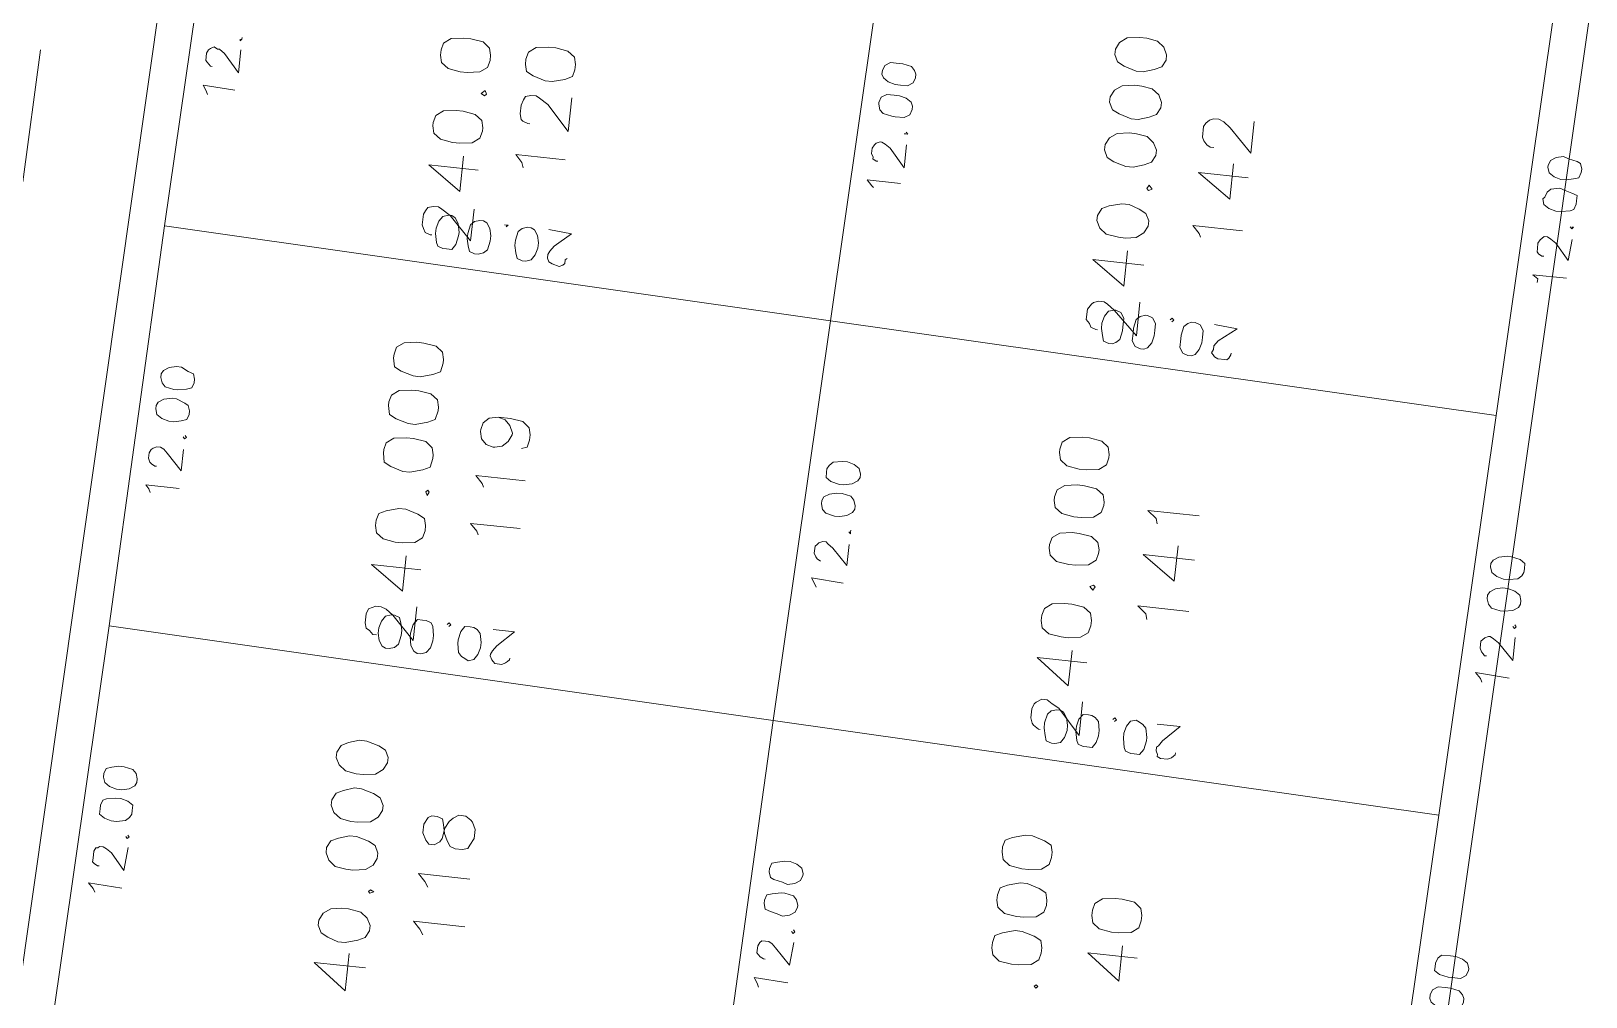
# Model space of a CAD drawing. Header units: metres. Extents: x -977055 to 805873, y -1033982 to 242021.
# Drawn here: x 2463 to 2509.5, y 746.31 to 775.19 of the extents above; entities that cross this region are included whole.
import ezdxf

# ---------------------------------------------------------------- set-up
doc = ezdxf.new("R2010")
doc.units = ezdxf.units.M
for name, color, linetype in [('PDF_acera', 7, 'Continuous'), ('PDF_areas por lote', 7, 'Continuous'), ('PDF_COTAS', 7, 'Continuous'), ('PDF_linea de centro', 7, 'Continuous'), ('PDF_LOTES', 7, 'Continuous'), ('PDF_No. lotes', 7, 'Continuous')]:
    doc.layers.add(name, color=color, linetype=linetype)

# ---------------------------------------------------------------- blocks, each defined once
blk = doc.blocks.new('CALLE')
at = {"layer": 'PDF_acera', "lineweight": 9}
blk.add_lwpolyline([(-139.031424, -91.826784), (-137.676672, -90.556704), (-136.618272, -59.439744), (-137.888352, -58.084992), (-293.684832, -52.750656), (-245.083104, -88.185888)], close=True, dxfattribs=at)
at = {"layer": 'PDF_areas por lote', "lineweight": 9}
for points in [[(-240.89184, -62.65728), (-240.89184, -61.429536), (-241.484544, -62.23392), (-240.595488, -62.23392)], [(-232.975008, -62.064576), (-232.975008, -61.979904), (-232.890336, -61.895232), (-232.848, -61.81056), (-232.720992, -61.768224), (-232.509312, -61.768224), (-232.382304, -61.81056), (-232.339968, -61.895232), (-232.297632, -61.979904), (-232.297632, -62.106912), (-232.339968, -62.23392), (-232.466976, -62.403264), (-233.017344, -62.953632), (-232.21296, -62.953632)], [(-231.323904, -62.953632), (-231.323904, -61.768224), (-231.874272, -62.572608), (-231.027552, -62.572608)], [(-223.364736, -62.360928), (-223.364736, -62.318592), (-223.3224, -62.191584), (-223.237728, -62.149248), (-223.153056, -62.106912), (-222.89904, -62.106912), (-222.814368, -62.149248), (-222.729696, -62.191584), (-222.68736, -62.318592), (-222.68736, -62.4456), (-222.729696, -62.530272), (-222.856704, -62.741952), (-223.407072, -63.29232), (-222.645024, -63.29232)], [(-221.713632, -63.29232), (-221.713632, -62.106912), (-222.264, -62.911296), (-221.41728, -62.911296)], [(-233.525376, -78.025248), (-233.525376, -77.982912), (-233.440704, -77.855904), (-233.398368, -77.813568), (-233.27136, -77.771232), (-233.05968, -77.771232), (-232.932672, -77.813568), (-232.890336, -77.855904), (-232.805664, -77.982912), (-232.805664, -78.10992), (-232.890336, -78.236928), (-232.975008, -78.406272), (-233.567712, -78.95664), (-232.763328, -78.95664)], [(-231.831936, -78.95664), (-231.831936, -77.771232), (-232.42464, -78.575616), (-231.57792, -78.575616)], [(-223.915104, -78.363936), (-223.915104, -78.3216), (-223.872768, -78.194592), (-223.788096, -78.152256), (-223.703424, -78.067584), (-223.449408, -78.067584), (-223.3224, -78.152256), (-223.280064, -78.194592), (-223.237728, -78.3216), (-223.237728, -78.448608), (-223.280064, -78.53328), (-223.407072, -78.702624), (-223.95744, -79.295328), (-223.153056, -79.295328)], [(-222.264, -79.295328), (-222.264, -78.067584), (-222.814368, -78.871968), (-221.967648, -78.871968)]]:
    blk.add_lwpolyline(points, dxfattribs=at)
for points in [[(-240.002784, -61.429536), (-240.172128, -61.514208), (-240.2568, -61.683552), (-240.341472, -61.937568), (-240.341472, -62.106912), (-240.2568, -62.403264), (-240.172128, -62.572608), (-240.002784, -62.65728), (-239.875776, -62.65728), (-239.706432, -62.572608), (-239.579424, -62.403264), (-239.537088, -62.106912), (-239.537088, -61.937568), (-239.579424, -61.683552), (-239.706432, -61.514208), (-239.875776, -61.429536)], [(-238.267008, -61.429536), (-238.436352, -61.514208), (-238.56336, -61.683552), (-238.605696, -61.937568), (-238.605696, -62.106912), (-238.56336, -62.403264), (-238.436352, -62.572608), (-238.267008, -62.65728), (-238.14, -62.65728), (-237.970656, -62.572608), (-237.885984, -62.403264), (-237.801312, -62.106912), (-237.801312, -61.937568), (-237.885984, -61.683552), (-237.970656, -61.514208), (-238.14, -61.429536)], [(-237.123936, -61.429536), (-237.29328, -61.514208), (-237.420288, -61.683552), (-237.462624, -61.937568), (-237.462624, -62.106912), (-237.420288, -62.403264), (-237.29328, -62.572608), (-237.123936, -62.65728), (-236.996928, -62.65728), (-236.827584, -62.572608), (-236.742912, -62.403264), (-236.65824, -62.106912), (-236.65824, -61.937568), (-236.742912, -61.683552), (-236.827584, -61.514208), (-236.996928, -61.429536)], [(-235.980864, -61.429536), (-236.150208, -61.514208), (-236.277216, -61.683552), (-236.319552, -61.937568), (-236.319552, -62.106912), (-236.277216, -62.403264), (-236.150208, -62.572608), (-235.980864, -62.65728), (-235.853856, -62.65728), (-235.684512, -62.572608), (-235.59984, -62.403264), (-235.515168, -62.106912), (-235.515168, -61.937568), (-235.59984, -61.683552), (-235.684512, -61.514208), (-235.853856, -61.429536)], [(-230.392512, -61.768224), (-230.561856, -61.81056), (-230.688864, -61.979904), (-230.7312, -62.276256), (-230.7312, -62.4456), (-230.688864, -62.741952), (-230.561856, -62.911296), (-230.392512, -62.953632), (-230.265504, -62.953632), (-230.09616, -62.911296), (-230.011488, -62.741952), (-229.926816, -62.4456), (-229.926816, -62.276256), (-230.011488, -61.979904), (-230.09616, -61.81056), (-230.265504, -61.768224)], [(-228.656736, -61.768224), (-228.868416, -61.81056), (-228.953088, -61.979904), (-229.03776, -62.276256), (-229.03776, -62.4456), (-228.953088, -62.741952), (-228.868416, -62.911296), (-228.656736, -62.953632), (-228.572064, -62.953632), (-228.40272, -62.911296), (-228.275712, -62.741952), (-228.233376, -62.4456), (-228.233376, -62.276256), (-228.275712, -61.979904), (-228.40272, -61.81056), (-228.572064, -61.768224)], [(-227.513664, -61.768224), (-227.725344, -61.81056), (-227.810016, -61.979904), (-227.894688, -62.276256), (-227.894688, -62.4456), (-227.810016, -62.741952), (-227.725344, -62.911296), (-227.513664, -62.953632), (-227.428992, -62.953632), (-227.259648, -62.911296), (-227.13264, -62.741952), (-227.090304, -62.4456), (-227.090304, -62.276256), (-227.13264, -61.979904), (-227.259648, -61.81056), (-227.428992, -61.768224)], [(-226.370592, -61.768224), (-226.582272, -61.81056), (-226.666944, -61.979904), (-226.751616, -62.276256), (-226.751616, -62.4456), (-226.666944, -62.741952), (-226.582272, -62.911296), (-226.370592, -62.953632), (-226.28592, -62.953632), (-226.116576, -62.911296), (-225.989568, -62.741952), (-225.947232, -62.4456), (-225.947232, -62.276256), (-225.989568, -61.979904), (-226.116576, -61.81056), (-226.28592, -61.768224)], [(-220.78224, -62.106912), (-220.951584, -62.149248), (-221.078592, -62.318592), (-221.120928, -62.614944), (-221.120928, -62.784288), (-221.078592, -63.08064), (-220.951584, -63.249984), (-220.78224, -63.29232), (-220.697568, -63.29232), (-220.528224, -63.249984), (-220.401216, -63.08064), (-220.35888, -62.784288), (-220.35888, -62.614944), (-220.401216, -62.318592), (-220.528224, -62.149248), (-220.697568, -62.106912)], [(-219.0888, -62.106912), (-219.258144, -62.149248), (-219.385152, -62.318592), (-219.427488, -62.614944), (-219.427488, -62.784288), (-219.385152, -63.08064), (-219.258144, -63.249984), (-219.0888, -63.29232), (-218.961792, -63.29232), (-218.792448, -63.249984), (-218.66544, -63.08064), (-218.623104, -62.784288), (-218.623104, -62.614944), (-218.66544, -62.318592), (-218.792448, -62.149248), (-218.961792, -62.106912)], [(-239.071392, -62.530272), (-239.113728, -62.572608), (-239.071392, -62.65728), (-239.029056, -62.572608)], [(-229.46112, -62.86896), (-229.545792, -62.911296), (-229.46112, -62.953632), (-229.418784, -62.911296)], [(-219.893184, -63.165312), (-219.93552, -63.249984), (-219.893184, -63.29232), (-219.808512, -63.249984)], [(-238.817376, -77.432544), (-238.98672, -77.47488), (-239.113728, -77.644224), (-239.156064, -77.940576), (-239.156064, -78.10992), (-239.113728, -78.406272), (-238.98672, -78.575616), (-238.817376, -78.617952), (-238.690368, -78.617952), (-238.521024, -78.575616), (-238.436352, -78.406272), (-238.35168, -78.10992), (-238.35168, -77.940576), (-238.436352, -77.644224), (-238.521024, -77.47488), (-238.690368, -77.432544)], [(-237.674304, -77.432544), (-237.843648, -77.47488), (-237.970656, -77.644224), (-238.012992, -77.940576), (-238.012992, -78.10992), (-237.970656, -78.406272), (-237.843648, -78.575616), (-237.674304, -78.617952), (-237.547296, -78.617952), (-237.377952, -78.575616), (-237.29328, -78.406272), (-237.208608, -78.10992), (-237.208608, -77.940576), (-237.29328, -77.644224), (-237.377952, -77.47488), (-237.547296, -77.432544)], [(-236.531232, -77.432544), (-236.700576, -77.47488), (-236.827584, -77.644224), (-236.86992, -77.940576), (-236.86992, -78.10992), (-236.827584, -78.406272), (-236.700576, -78.575616), (-236.531232, -78.617952), (-236.404224, -78.617952), (-236.23488, -78.575616), (-236.150208, -78.406272), (-236.065536, -78.10992), (-236.065536, -77.940576), (-236.150208, -77.644224), (-236.23488, -77.47488), (-236.404224, -77.432544)], [(-230.94288, -77.771232), (-231.112224, -77.813568), (-231.239232, -77.982912), (-231.281568, -78.279264), (-231.281568, -78.448608), (-231.239232, -78.74496), (-231.112224, -78.914304), (-230.94288, -78.95664), (-230.815872, -78.95664), (-230.646528, -78.914304), (-230.51952, -78.74496), (-230.477184, -78.448608), (-230.477184, -78.279264), (-230.51952, -77.982912), (-230.646528, -77.813568), (-230.815872, -77.771232)], [(-229.207104, -77.771232), (-229.376448, -77.813568), (-229.503456, -77.982912), (-229.545792, -78.279264), (-229.545792, -78.448608), (-229.503456, -78.74496), (-229.376448, -78.914304), (-229.207104, -78.95664), (-229.122432, -78.95664), (-228.953088, -78.914304), (-228.82608, -78.74496), (-228.783744, -78.448608), (-228.783744, -78.279264), (-228.82608, -77.982912), (-228.953088, -77.813568), (-229.122432, -77.771232)], [(-228.064032, -77.771232), (-228.233376, -77.813568), (-228.360384, -77.982912), (-228.40272, -78.279264), (-228.40272, -78.448608), (-228.360384, -78.74496), (-228.233376, -78.914304), (-228.064032, -78.95664), (-227.97936, -78.95664), (-227.810016, -78.914304), (-227.683008, -78.74496), (-227.640672, -78.448608), (-227.640672, -78.279264), (-227.683008, -77.982912), (-227.810016, -77.813568), (-227.97936, -77.771232)], [(-226.92096, -77.771232), (-227.090304, -77.813568), (-227.217312, -77.982912), (-227.259648, -78.279264), (-227.259648, -78.448608), (-227.217312, -78.74496), (-227.090304, -78.914304), (-226.92096, -78.95664), (-226.836288, -78.95664), (-226.666944, -78.914304), (-226.539936, -78.74496), (-226.4976, -78.448608), (-226.4976, -78.279264), (-226.539936, -77.982912), (-226.666944, -77.813568), (-226.836288, -77.771232)], [(-221.332608, -78.067584), (-221.501952, -78.152256), (-221.62896, -78.3216), (-221.671296, -78.617952), (-221.671296, -78.787296), (-221.62896, -79.041312), (-221.501952, -79.210656), (-221.332608, -79.295328), (-221.2056, -79.295328), (-221.036256, -79.210656), (-220.951584, -79.041312), (-220.866912, -78.787296), (-220.866912, -78.617952), (-220.951584, -78.3216), (-221.036256, -78.152256), (-221.2056, -78.067584)], [(-219.639168, -78.067584), (-219.808512, -78.152256), (-219.893184, -78.3216), (-219.977856, -78.617952), (-219.977856, -78.787296), (-219.893184, -79.041312), (-219.808512, -79.210656), (-219.639168, -79.295328), (-219.51216, -79.295328), (-219.342816, -79.210656), (-219.215808, -79.041312), (-219.173472, -78.787296), (-219.173472, -78.617952), (-219.215808, -78.3216), (-219.342816, -78.152256), (-219.51216, -78.067584)], [(-218.496096, -78.067584), (-218.66544, -78.152256), (-218.750112, -78.3216), (-218.834784, -78.617952), (-218.834784, -78.787296), (-218.750112, -79.041312), (-218.66544, -79.210656), (-218.496096, -79.295328), (-218.369088, -79.295328), (-218.199744, -79.210656), (-218.072736, -79.041312), (-218.0304, -78.787296), (-218.0304, -78.617952), (-218.072736, -78.3216), (-218.199744, -78.152256), (-218.369088, -78.067584)], [(-217.353024, -78.067584), (-217.522368, -78.152256), (-217.60704, -78.3216), (-217.691712, -78.617952), (-217.691712, -78.787296), (-217.60704, -79.041312), (-217.522368, -79.210656), (-217.353024, -79.295328), (-217.226016, -79.295328), (-217.056672, -79.210656), (-216.929664, -79.041312), (-216.887328, -78.787296), (-216.887328, -78.617952), (-216.929664, -78.3216), (-217.056672, -78.152256), (-217.226016, -78.067584)], [(-239.62176, -78.53328), (-239.664096, -78.575616), (-239.62176, -78.617952), (-239.579424, -78.575616)], [(-230.011488, -78.829632), (-230.09616, -78.914304), (-230.011488, -78.95664), (-229.969152, -78.914304)], [(-220.443552, -79.16832), (-220.485888, -79.210656), (-220.443552, -79.295328), (-220.35888, -79.210656)]]:
    blk.add_lwpolyline(points, close=True, dxfattribs=at)
at = {"layer": 'PDF_COTAS', "lineweight": 9}
for points in [[(-239.791104, -56.052864), (-239.706432, -56.010528), (-239.579424, -55.88352), (-239.62176, -56.687904)], [(-239.156064, -56.0952), (-239.156064, -56.052864), (-239.113728, -55.968192), (-239.071392, -55.925856), (-238.98672, -55.925856), (-238.817376, -55.925856), (-238.732704, -55.968192), (-238.732704, -56.010528), (-238.690368, -56.052864), (-238.690368, -56.137536), (-238.732704, -56.222208), (-238.817376, -56.349216), (-239.1984, -56.687904), (-238.648032, -56.73024)], [(-230.180832, -56.349216), (-230.09616, -56.30688), (-230.011488, -56.222208), (-230.011488, -57.026592)], [(-229.545792, -56.433888), (-229.545792, -56.391552), (-229.503456, -56.30688), (-229.46112, -56.264544), (-229.376448, -56.222208), (-229.24944, -56.222208), (-229.164768, -56.264544), (-229.122432, -56.30688), (-229.080096, -56.391552), (-229.080096, -56.476224), (-229.122432, -56.560896), (-229.207104, -56.645568), (-229.588128, -57.026592), (-229.080096, -57.026592)], [(-220.612896, -56.687904), (-220.528224, -56.645568), (-220.401216, -56.560896), (-220.443552, -57.322944)], [(-219.93552, -56.73024), (-219.93552, -56.687904), (-219.893184, -56.645568), (-219.850848, -56.603232), (-219.808512, -56.560896), (-219.639168, -56.560896), (-219.554496, -56.603232), (-219.51216, -56.645568), (-219.469824, -56.73024), (-219.51216, -56.814912), (-219.51216, -56.857248), (-219.596832, -56.984256), (-220.020192, -57.36528), (-219.469824, -57.36528)], [(-238.394016, -56.645568), (-238.436352, -56.687904), (-238.394016, -56.73024), (-238.35168, -56.687904)], [(-228.783744, -56.984256), (-228.82608, -57.026592), (-228.783744, -57.068928), (-228.741408, -57.026592)], [(-219.215808, -57.322944), (-219.258144, -57.322944), (-219.215808, -57.36528), (-219.173472, -57.36528)], [(-231.281568, -88.355232), (-231.196896, -88.312896), (-231.069888, -88.185888), (-231.112224, -88.990272)], [(-230.646528, -88.397568), (-230.646528, -88.355232), (-230.604192, -88.312896), (-230.561856, -88.27056), (-230.477184, -88.228224), (-230.30784, -88.228224), (-230.265504, -88.27056), (-230.223168, -88.312896), (-230.180832, -88.397568), (-230.180832, -88.439904), (-230.223168, -88.524576), (-230.30784, -88.651584), (-230.688864, -89.032608), (-230.138496, -89.032608)], [(-221.671296, -88.651584), (-221.586624, -88.651584), (-221.501952, -88.524576), (-221.501952, -89.32896)], [(-221.036256, -88.736256), (-221.036256, -88.69392), (-220.99392, -88.609248), (-220.951584, -88.566912), (-220.866912, -88.566912), (-220.739904, -88.566912), (-220.655232, -88.609248), (-220.612896, -88.651584), (-220.57056, -88.69392), (-220.57056, -88.778592), (-220.612896, -88.863264), (-220.697568, -88.990272), (-221.078592, -89.32896), (-220.57056, -89.371296)], [(-229.88448, -88.947936), (-229.926816, -88.990272), (-229.88448, -89.032608), (-229.842144, -88.990272)], [(-220.274208, -89.286624), (-220.316544, -89.32896), (-220.274208, -89.371296), (-220.274208, -89.32896)]]:
    blk.add_lwpolyline(points, dxfattribs=at)
for points in [[(-237.801312, -55.968192), (-237.92832, -55.968192), (-238.012992, -56.0952), (-238.055328, -56.264544), (-238.055328, -56.391552), (-238.012992, -56.603232), (-237.92832, -56.687904), (-237.843648, -56.73024), (-237.758976, -56.73024), (-237.631968, -56.73024), (-237.547296, -56.603232), (-237.50496, -56.433888), (-237.50496, -56.30688), (-237.547296, -56.0952), (-237.589632, -56.010528), (-237.71664, -55.968192)], [(-237.039264, -55.968192), (-237.166272, -56.010528), (-237.250944, -56.137536), (-237.29328, -56.30688), (-237.29328, -56.433888), (-237.250944, -56.603232), (-237.166272, -56.73024), (-237.0816, -56.772576), (-236.996928, -56.772576), (-236.86992, -56.73024), (-236.785248, -56.645568), (-236.742912, -56.433888), (-236.742912, -56.30688), (-236.785248, -56.137536), (-236.827584, -56.010528), (-236.954592, -55.968192)], [(-228.19104, -56.264544), (-228.318048, -56.30688), (-228.40272, -56.433888), (-228.445056, -56.603232), (-228.445056, -56.73024), (-228.40272, -56.899584), (-228.360384, -57.026592), (-228.233376, -57.068928), (-228.148704, -57.068928), (-228.021696, -57.026592), (-227.97936, -56.94192), (-227.894688, -56.73024), (-227.894688, -56.645568), (-227.937024, -56.433888), (-228.021696, -56.30688), (-228.106368, -56.264544)], [(-227.428992, -56.30688), (-227.556, -56.349216), (-227.640672, -56.433888), (-227.683008, -56.645568), (-227.683008, -56.73024), (-227.640672, -56.94192), (-227.598336, -57.068928), (-227.471328, -57.111264), (-227.386656, -57.111264), (-227.259648, -57.068928), (-227.217312, -56.94192), (-227.13264, -56.772576), (-227.13264, -56.645568), (-227.174976, -56.476224), (-227.259648, -56.349216), (-227.34432, -56.30688)], [(-233.27136, -62.403264), (-233.229024, -62.530272), (-233.144352, -62.614944), (-232.932672, -62.65728), (-232.805664, -62.65728), (-232.63632, -62.614944), (-232.509312, -62.572608), (-232.466976, -62.4456), (-232.466976, -62.360928), (-232.509312, -62.23392), (-232.63632, -62.149248), (-232.805664, -62.106912), (-232.932672, -62.106912), (-233.102016, -62.149248), (-233.229024, -62.23392), (-233.27136, -62.318592)], [(-233.27136, -62.403264), (-233.229024, -62.530272), (-233.144352, -62.614944), (-232.932672, -62.65728), (-232.805664, -62.65728), (-232.63632, -62.614944), (-232.509312, -62.572608), (-232.466976, -62.4456), (-232.466976, -62.360928), (-232.509312, -62.23392), (-232.63632, -62.149248), (-232.805664, -62.106912), (-232.932672, -62.106912), (-233.102016, -62.149248), (-233.229024, -62.23392), (-233.27136, -62.318592)], [(-223.661088, -62.741952), (-223.661088, -62.86896), (-223.53408, -62.953632), (-223.3224, -62.995968), (-223.237728, -62.995968), (-223.026048, -62.953632), (-222.89904, -62.86896), (-222.856704, -62.784288), (-222.856704, -62.699616), (-222.89904, -62.572608), (-223.026048, -62.487936), (-223.195392, -62.4456), (-223.3224, -62.4456), (-223.53408, -62.487936), (-223.618752, -62.530272), (-223.661088, -62.65728)], [(-223.661088, -62.741952), (-223.661088, -62.86896), (-223.53408, -62.953632), (-223.3224, -62.995968), (-223.237728, -62.995968), (-223.026048, -62.953632), (-222.89904, -62.86896), (-222.856704, -62.784288), (-222.856704, -62.699616), (-222.89904, -62.572608), (-223.026048, -62.487936), (-223.195392, -62.4456), (-223.3224, -62.4456), (-223.53408, -62.487936), (-223.618752, -62.530272), (-223.661088, -62.65728)], [(-233.313696, -63.165312), (-233.27136, -63.29232), (-233.144352, -63.376992), (-232.975008, -63.419328), (-232.848, -63.419328), (-232.63632, -63.376992), (-232.551648, -63.334656), (-232.509312, -63.207648), (-232.509312, -63.122976), (-232.509312, -62.995968), (-232.63632, -62.911296), (-232.848, -62.86896), (-232.932672, -62.86896), (-233.144352, -62.911296), (-233.27136, -62.995968), (-233.313696, -63.08064)], [(-233.313696, -63.165312), (-233.27136, -63.29232), (-233.144352, -63.376992), (-232.975008, -63.419328), (-232.848, -63.419328), (-232.63632, -63.376992), (-232.551648, -63.334656), (-232.509312, -63.207648), (-232.509312, -63.122976), (-232.509312, -62.995968), (-232.63632, -62.911296), (-232.848, -62.86896), (-232.932672, -62.86896), (-233.144352, -62.911296), (-233.27136, -62.995968), (-233.313696, -63.08064)], [(-223.703424, -63.504), (-223.661088, -63.631008), (-223.576416, -63.71568), (-223.364736, -63.758016), (-223.237728, -63.758016), (-223.068384, -63.71568), (-222.941376, -63.631008), (-222.89904, -63.546336), (-222.89904, -63.461664), (-222.941376, -63.334656), (-223.026048, -63.249984), (-223.237728, -63.207648), (-223.364736, -63.207648), (-223.53408, -63.249984), (-223.661088, -63.29232), (-223.703424, -63.419328)], [(-223.703424, -63.504), (-223.661088, -63.631008), (-223.576416, -63.71568), (-223.364736, -63.758016), (-223.237728, -63.758016), (-223.068384, -63.71568), (-222.941376, -63.631008), (-222.89904, -63.546336), (-222.89904, -63.461664), (-222.941376, -63.334656), (-223.026048, -63.249984), (-223.237728, -63.207648), (-223.364736, -63.207648), (-223.53408, -63.249984), (-223.661088, -63.29232), (-223.703424, -63.419328)], [(-233.356032, -64.308384), (-233.313696, -64.435392), (-233.186688, -64.520064), (-233.017344, -64.5624), (-232.890336, -64.5624), (-232.678656, -64.520064), (-232.593984, -64.435392), (-232.551648, -64.35072), (-232.551648, -64.266048), (-232.551648, -64.13904), (-232.678656, -64.054368), (-232.890336, -64.012032), (-232.975008, -64.012032), (-233.186688, -64.054368), (-233.27136, -64.13904), (-233.313696, -64.223712)], [(-233.356032, -64.308384), (-233.313696, -64.435392), (-233.186688, -64.520064), (-233.017344, -64.5624), (-232.890336, -64.5624), (-232.678656, -64.520064), (-232.593984, -64.435392), (-232.551648, -64.35072), (-232.551648, -64.266048), (-232.551648, -64.13904), (-232.678656, -64.054368), (-232.890336, -64.012032), (-232.975008, -64.012032), (-233.186688, -64.054368), (-233.27136, -64.13904), (-233.313696, -64.223712)], [(-232.551648, -63.71568), (-232.509312, -63.758016), (-232.551648, -63.800352), (-232.593984, -63.758016), (-232.551648, -63.800352), (-232.509312, -63.758016)], [(-223.74576, -64.647072), (-223.703424, -64.77408), (-223.576416, -64.858752), (-223.407072, -64.901088), (-223.280064, -64.901088), (-223.11072, -64.858752), (-222.983712, -64.77408), (-222.941376, -64.689408), (-222.941376, -64.604736), (-222.983712, -64.477728), (-223.068384, -64.393056), (-223.280064, -64.35072), (-223.407072, -64.35072), (-223.576416, -64.393056), (-223.703424, -64.435392), (-223.74576, -64.5624)], [(-223.74576, -64.647072), (-223.703424, -64.77408), (-223.576416, -64.858752), (-223.407072, -64.901088), (-223.280064, -64.901088), (-223.11072, -64.858752), (-222.983712, -64.77408), (-222.941376, -64.689408), (-222.941376, -64.604736), (-222.983712, -64.477728), (-223.068384, -64.393056), (-223.280064, -64.35072), (-223.407072, -64.35072), (-223.576416, -64.393056), (-223.703424, -64.435392), (-223.74576, -64.5624)], [(-222.941376, -64.054368), (-222.941376, -64.096704), (-222.941376, -64.13904), (-222.983712, -64.096704), (-222.941376, -64.13904), (-222.941376, -64.096704)], [(-232.551648, -64.816416), (-232.551648, -65.324448), (-232.932672, -64.943424), (-233.05968, -64.858752), (-233.144352, -64.816416), (-233.186688, -64.816416), (-233.27136, -64.858752), (-233.313696, -64.901088), (-233.356032, -64.943424), (-233.356032, -65.112768), (-233.313696, -65.19744), (-233.27136, -65.239776), (-233.229024, -65.282112), (-233.186688, -65.282112), (-233.229024, -65.282112), (-233.27136, -65.239776), (-233.313696, -65.19744), (-233.356032, -65.112768), (-233.356032, -64.943424), (-233.313696, -64.901088), (-233.27136, -64.858752), (-233.186688, -64.816416), (-233.144352, -64.816416), (-233.05968, -64.858752), (-232.932672, -64.943424), (-232.551648, -65.324448)], [(-222.941376, -65.112768), (-222.983712, -65.663136), (-223.3224, -65.282112), (-223.449408, -65.19744), (-223.53408, -65.155104), (-223.618752, -65.155104), (-223.703424, -65.19744), (-223.74576, -65.282112), (-223.788096, -65.451456), (-223.74576, -65.536128), (-223.703424, -65.578464), (-223.618752, -65.578464), (-223.576416, -65.6208), (-223.618752, -65.578464), (-223.703424, -65.578464), (-223.74576, -65.536128), (-223.788096, -65.451456), (-223.74576, -65.282112), (-223.703424, -65.19744), (-223.618752, -65.155104), (-223.53408, -65.155104), (-223.449408, -65.19744), (-223.3224, -65.282112), (-222.983712, -65.663136)], [(-240.172128, -72.690912), (-240.129792, -71.886528), (-240.2568, -71.9712), (-240.341472, -72.013536), (-240.2568, -71.9712), (-240.129792, -71.886528)], [(-239.1984, -72.733248), (-239.748768, -72.690912), (-239.367744, -72.309888), (-239.283072, -72.225216), (-239.240736, -72.140544), (-239.240736, -72.055872), (-239.240736, -71.9712), (-239.283072, -71.928864), (-239.367744, -71.886528), (-239.537088, -71.886528), (-239.579424, -71.928864), (-239.62176, -71.9712), (-239.664096, -72.055872), (-239.664096, -72.098208), (-239.664096, -72.055872), (-239.62176, -71.9712), (-239.579424, -71.928864), (-239.537088, -71.886528), (-239.367744, -71.886528), (-239.283072, -71.928864), (-239.240736, -71.9712), (-239.240736, -72.055872), (-239.240736, -72.140544), (-239.283072, -72.225216), (-239.367744, -72.309888), (-239.748768, -72.690912)], [(-238.35168, -71.928864), (-238.478688, -71.9712), (-238.521024, -72.098208), (-238.56336, -72.267552), (-238.605696, -72.39456), (-238.56336, -72.563904), (-238.478688, -72.690912), (-238.35168, -72.733248), (-238.309344, -72.733248), (-238.182336, -72.690912), (-238.097664, -72.60624), (-238.055328, -72.39456), (-238.055328, -72.309888), (-238.097664, -72.098208), (-238.14, -71.9712), (-238.267008, -71.928864)], [(-238.35168, -71.928864), (-238.478688, -71.9712), (-238.521024, -72.098208), (-238.56336, -72.267552), (-238.605696, -72.39456), (-238.56336, -72.563904), (-238.478688, -72.690912), (-238.35168, -72.733248), (-238.309344, -72.733248), (-238.182336, -72.690912), (-238.097664, -72.60624), (-238.055328, -72.39456), (-238.055328, -72.309888), (-238.097664, -72.098208), (-238.14, -71.9712), (-238.267008, -71.928864)], [(-237.589632, -71.9712), (-237.71664, -72.013536), (-237.758976, -72.098208), (-237.801312, -72.309888), (-237.843648, -72.436896), (-237.801312, -72.60624), (-237.71664, -72.733248), (-237.589632, -72.775584), (-237.547296, -72.775584), (-237.420288, -72.733248), (-237.335616, -72.60624), (-237.29328, -72.436896), (-237.29328, -72.309888), (-237.335616, -72.140544), (-237.377952, -72.013536), (-237.50496, -71.9712)], [(-237.589632, -71.9712), (-237.71664, -72.013536), (-237.758976, -72.098208), (-237.801312, -72.309888), (-237.843648, -72.436896), (-237.801312, -72.60624), (-237.71664, -72.733248), (-237.589632, -72.775584), (-237.547296, -72.775584), (-237.420288, -72.733248), (-237.335616, -72.60624), (-237.29328, -72.436896), (-237.29328, -72.309888), (-237.335616, -72.140544), (-237.377952, -72.013536), (-237.50496, -71.9712)], [(-230.561856, -72.987264), (-230.51952, -72.225216), (-230.646528, -72.309888), (-230.7312, -72.352224), (-230.646528, -72.309888), (-230.51952, -72.225216)], [(-229.630464, -73.0296), (-230.138496, -73.0296), (-229.757472, -72.648576), (-229.6728, -72.521568), (-229.630464, -72.479232), (-229.630464, -72.39456), (-229.6728, -72.309888), (-229.715136, -72.267552), (-229.757472, -72.225216), (-229.926816, -72.225216), (-230.011488, -72.267552), (-230.053824, -72.309888), (-230.09616, -72.39456), (-230.053824, -72.309888), (-230.011488, -72.267552), (-229.926816, -72.225216), (-229.757472, -72.225216), (-229.715136, -72.267552), (-229.6728, -72.309888), (-229.630464, -72.39456), (-229.630464, -72.479232), (-229.6728, -72.521568), (-229.757472, -72.648576), (-230.138496, -73.0296)], [(-228.741408, -72.267552), (-228.868416, -72.309888), (-228.953088, -72.39456), (-228.995424, -72.60624), (-228.995424, -72.733248), (-228.953088, -72.902592), (-228.868416, -73.0296), (-228.783744, -73.071936), (-228.699072, -73.071936), (-228.572064, -73.0296), (-228.487392, -72.944928), (-228.445056, -72.733248), (-228.445056, -72.60624), (-228.487392, -72.436896), (-228.572064, -72.309888), (-228.656736, -72.267552)], [(-228.741408, -72.267552), (-228.868416, -72.309888), (-228.953088, -72.39456), (-228.995424, -72.60624), (-228.995424, -72.733248), (-228.953088, -72.902592), (-228.868416, -73.0296), (-228.783744, -73.071936), (-228.699072, -73.071936), (-228.572064, -73.0296), (-228.487392, -72.944928), (-228.445056, -72.733248), (-228.445056, -72.60624), (-228.487392, -72.436896), (-228.572064, -72.309888), (-228.656736, -72.267552)], [(-227.97936, -72.309888), (-228.106368, -72.309888), (-228.19104, -72.436896), (-228.233376, -72.648576), (-228.233376, -72.733248), (-228.19104, -72.944928), (-228.106368, -73.071936), (-228.021696, -73.114272), (-227.937024, -73.114272), (-227.810016, -73.071936), (-227.725344, -72.944928), (-227.683008, -72.775584), (-227.683008, -72.648576), (-227.725344, -72.436896), (-227.810016, -72.352224), (-227.894688, -72.309888)], [(-227.97936, -72.309888), (-228.106368, -72.309888), (-228.19104, -72.436896), (-228.233376, -72.648576), (-228.233376, -72.733248), (-228.19104, -72.944928), (-228.106368, -73.071936), (-228.021696, -73.114272), (-227.937024, -73.114272), (-227.810016, -73.071936), (-227.725344, -72.944928), (-227.683008, -72.775584), (-227.683008, -72.648576), (-227.725344, -72.436896), (-227.810016, -72.352224), (-227.894688, -72.309888)], [(-220.951584, -73.325952), (-220.951584, -72.521568), (-221.078592, -72.648576), (-221.120928, -72.690912), (-221.078592, -72.648576), (-220.951584, -72.521568)], [(-238.902048, -72.690912), (-238.944384, -72.733248), (-238.98672, -72.690912), (-238.944384, -72.648576), (-238.98672, -72.690912), (-238.944384, -72.733248)], [(-220.020192, -73.368288), (-220.57056, -73.368288), (-220.1472, -72.987264), (-220.062528, -72.860256), (-220.020192, -72.775584), (-220.020192, -72.733248), (-220.062528, -72.648576), (-220.104864, -72.60624), (-220.189536, -72.563904), (-220.316544, -72.563904), (-220.401216, -72.60624), (-220.443552, -72.60624), (-220.485888, -72.690912), (-220.485888, -72.733248), (-220.485888, -72.690912), (-220.443552, -72.60624), (-220.401216, -72.60624), (-220.316544, -72.563904), (-220.189536, -72.563904), (-220.104864, -72.60624), (-220.062528, -72.648576), (-220.020192, -72.733248), (-220.020192, -72.775584), (-220.062528, -72.860256), (-220.1472, -72.987264), (-220.57056, -73.368288)], [(-219.131136, -72.60624), (-219.258144, -72.648576), (-219.342816, -72.733248), (-219.385152, -72.944928), (-219.385152, -73.0296), (-219.385152, -73.24128), (-219.30048, -73.368288), (-219.173472, -73.410624), (-219.0888, -73.410624), (-219.004128, -73.368288), (-218.919456, -73.24128), (-218.87712, -73.071936), (-218.87712, -72.944928), (-218.87712, -72.775584), (-218.961792, -72.648576), (-219.0888, -72.60624)], [(-219.131136, -72.60624), (-219.258144, -72.648576), (-219.342816, -72.733248), (-219.385152, -72.944928), (-219.385152, -73.0296), (-219.385152, -73.24128), (-219.30048, -73.368288), (-219.173472, -73.410624), (-219.0888, -73.410624), (-219.004128, -73.368288), (-218.919456, -73.24128), (-218.87712, -73.071936), (-218.87712, -72.944928), (-218.87712, -72.775584), (-218.961792, -72.648576), (-219.0888, -72.60624)], [(-218.411424, -72.60624), (-218.496096, -72.648576), (-218.580768, -72.775584), (-218.623104, -72.944928), (-218.623104, -73.071936), (-218.623104, -73.24128), (-218.538432, -73.368288), (-218.411424, -73.410624), (-218.326752, -73.410624), (-218.24208, -73.368288), (-218.157408, -73.283616), (-218.115072, -73.071936), (-218.115072, -72.987264), (-218.115072, -72.775584), (-218.199744, -72.648576), (-218.326752, -72.60624)], [(-218.411424, -72.60624), (-218.496096, -72.648576), (-218.580768, -72.775584), (-218.623104, -72.944928), (-218.623104, -73.071936), (-218.623104, -73.24128), (-218.538432, -73.368288), (-218.411424, -73.410624), (-218.326752, -73.410624), (-218.24208, -73.368288), (-218.157408, -73.283616), (-218.115072, -73.071936), (-218.115072, -72.987264), (-218.115072, -72.775584), (-218.199744, -72.648576), (-218.326752, -72.60624)], [(-229.291776, -73.0296), (-229.334112, -73.0296), (-229.376448, -73.0296), (-229.334112, -72.987264), (-229.376448, -73.0296), (-229.334112, -73.0296)], [(-219.72384, -73.325952), (-219.766176, -73.368288), (-219.766176, -73.325952), (-219.766176, -73.283616), (-219.766176, -73.325952), (-219.766176, -73.368288)], [(-233.821728, -78.406272), (-233.779392, -78.53328), (-233.652384, -78.617952), (-233.48304, -78.660288), (-233.356032, -78.660288), (-233.186688, -78.617952), (-233.05968, -78.53328), (-233.017344, -78.448608), (-233.017344, -78.363936), (-233.05968, -78.236928), (-233.144352, -78.152256), (-233.356032, -78.10992), (-233.48304, -78.10992), (-233.652384, -78.152256), (-233.779392, -78.194592), (-233.821728, -78.3216)], [(-233.821728, -78.406272), (-233.779392, -78.53328), (-233.652384, -78.617952), (-233.48304, -78.660288), (-233.356032, -78.660288), (-233.186688, -78.617952), (-233.05968, -78.53328), (-233.017344, -78.448608), (-233.017344, -78.363936), (-233.05968, -78.236928), (-233.144352, -78.152256), (-233.356032, -78.10992), (-233.48304, -78.10992), (-233.652384, -78.152256), (-233.779392, -78.194592), (-233.821728, -78.3216)], [(-224.211456, -78.74496), (-224.16912, -78.829632), (-224.084448, -78.914304), (-223.872768, -78.95664), (-223.788096, -78.95664), (-223.576416, -78.95664), (-223.449408, -78.871968), (-223.407072, -78.74496), (-223.407072, -78.702624), (-223.449408, -78.575616), (-223.576416, -78.490944), (-223.74576, -78.448608), (-223.872768, -78.448608), (-224.042112, -78.490944), (-224.16912, -78.53328), (-224.211456, -78.660288)], [(-224.211456, -78.74496), (-224.16912, -78.829632), (-224.084448, -78.914304), (-223.872768, -78.95664), (-223.788096, -78.95664), (-223.576416, -78.95664), (-223.449408, -78.871968), (-223.407072, -78.74496), (-223.407072, -78.702624), (-223.449408, -78.575616), (-223.576416, -78.490944), (-223.74576, -78.448608), (-223.872768, -78.448608), (-224.042112, -78.490944), (-224.16912, -78.53328), (-224.211456, -78.660288)], [(-233.821728, -79.16832), (-233.821728, -79.295328), (-233.69472, -79.38), (-233.525376, -79.422336), (-233.398368, -79.422336), (-233.186688, -79.38), (-233.102016, -79.295328), (-233.05968, -79.210656), (-233.05968, -79.125984), (-233.05968, -78.998976), (-233.186688, -78.914304), (-233.356032, -78.871968), (-233.48304, -78.871968), (-233.69472, -78.914304), (-233.779392, -78.95664), (-233.821728, -79.083648)], [(-233.821728, -79.16832), (-233.821728, -79.295328), (-233.69472, -79.38), (-233.525376, -79.422336), (-233.398368, -79.422336), (-233.186688, -79.38), (-233.102016, -79.295328), (-233.05968, -79.210656), (-233.05968, -79.125984), (-233.05968, -78.998976), (-233.186688, -78.914304), (-233.356032, -78.871968), (-233.48304, -78.871968), (-233.69472, -78.914304), (-233.779392, -78.95664), (-233.821728, -79.083648)], [(-224.253792, -79.507008), (-224.211456, -79.59168), (-224.084448, -79.676352), (-223.915104, -79.718688), (-223.788096, -79.718688), (-223.618752, -79.718688), (-223.491744, -79.634016), (-223.449408, -79.507008), (-223.449408, -79.464672), (-223.491744, -79.337664), (-223.576416, -79.252992), (-223.788096, -79.210656), (-223.915104, -79.210656), (-224.084448, -79.210656), (-224.211456, -79.295328), (-224.253792, -79.422336)], [(-224.253792, -79.507008), (-224.211456, -79.59168), (-224.084448, -79.676352), (-223.915104, -79.718688), (-223.788096, -79.718688), (-223.618752, -79.718688), (-223.491744, -79.634016), (-223.449408, -79.507008), (-223.449408, -79.464672), (-223.491744, -79.337664), (-223.576416, -79.252992), (-223.788096, -79.210656), (-223.915104, -79.210656), (-224.084448, -79.210656), (-224.211456, -79.295328), (-224.253792, -79.422336)], [(-233.102016, -79.718688), (-233.05968, -79.761024), (-233.102016, -79.80336), (-233.144352, -79.761024), (-233.102016, -79.80336), (-233.05968, -79.761024)], [(-233.864064, -80.311392), (-233.864064, -80.4384), (-233.737056, -80.523072), (-233.525376, -80.565408), (-233.440704, -80.565408), (-233.229024, -80.523072), (-233.144352, -80.4384), (-233.102016, -80.353728), (-233.05968, -80.269056), (-233.102016, -80.142048), (-233.229024, -80.057376), (-233.398368, -80.01504), (-233.525376, -80.01504), (-233.737056, -80.057376), (-233.821728, -80.099712), (-233.864064, -80.22672)], [(-233.864064, -80.311392), (-233.864064, -80.4384), (-233.737056, -80.523072), (-233.525376, -80.565408), (-233.440704, -80.565408), (-233.229024, -80.523072), (-233.144352, -80.4384), (-233.102016, -80.353728), (-233.05968, -80.269056), (-233.102016, -80.142048), (-233.229024, -80.057376), (-233.398368, -80.01504), (-233.525376, -80.01504), (-233.737056, -80.057376), (-233.821728, -80.099712), (-233.864064, -80.22672)], [(-223.491744, -80.057376), (-223.449408, -80.099712), (-223.491744, -80.142048), (-223.53408, -80.099712), (-223.491744, -80.142048), (-223.449408, -80.099712)], [(-224.296128, -80.65008), (-224.253792, -80.734752), (-224.126784, -80.819424), (-223.95744, -80.86176), (-223.830432, -80.86176), (-223.661088, -80.86176), (-223.53408, -80.777088), (-223.491744, -80.65008), (-223.491744, -80.565408), (-223.53408, -80.480736), (-223.618752, -80.396064), (-223.830432, -80.353728), (-223.915104, -80.353728), (-224.126784, -80.353728), (-224.253792, -80.4384), (-224.296128, -80.565408)], [(-224.296128, -80.65008), (-224.253792, -80.734752), (-224.126784, -80.819424), (-223.95744, -80.86176), (-223.830432, -80.86176), (-223.661088, -80.86176), (-223.53408, -80.777088), (-223.491744, -80.65008), (-223.491744, -80.565408), (-223.53408, -80.480736), (-223.618752, -80.396064), (-223.830432, -80.353728), (-223.915104, -80.353728), (-224.126784, -80.353728), (-224.253792, -80.4384), (-224.296128, -80.565408)], [(-233.102016, -80.777088), (-233.102016, -81.327456), (-233.48304, -80.946432), (-233.610048, -80.86176), (-233.652384, -80.819424), (-233.737056, -80.819424), (-233.821728, -80.86176), (-233.864064, -80.86176), (-233.9064, -80.946432), (-233.9064, -81.115776), (-233.864064, -81.200448), (-233.821728, -81.242784), (-233.779392, -81.28512), (-233.737056, -81.28512), (-233.779392, -81.28512), (-233.821728, -81.242784), (-233.864064, -81.200448), (-233.9064, -81.115776), (-233.9064, -80.946432), (-233.864064, -80.86176), (-233.821728, -80.86176), (-233.737056, -80.819424), (-233.652384, -80.819424), (-233.610048, -80.86176), (-233.48304, -80.946432), (-233.102016, -81.327456)], [(-223.491744, -81.115776), (-223.53408, -81.666144), (-223.872768, -81.242784), (-223.999776, -81.158112), (-224.084448, -81.158112), (-224.16912, -81.115776), (-224.211456, -81.158112), (-224.253792, -81.200448), (-224.296128, -81.28512), (-224.296128, -81.454464), (-224.296128, -81.4968), (-224.253792, -81.539136), (-224.16912, -81.581472), (-224.126784, -81.581472), (-224.16912, -81.581472), (-224.253792, -81.539136), (-224.296128, -81.4968), (-224.296128, -81.454464), (-224.296128, -81.28512), (-224.253792, -81.200448), (-224.211456, -81.158112), (-224.16912, -81.115776), (-224.084448, -81.158112), (-223.999776, -81.158112), (-223.872768, -81.242784), (-223.53408, -81.666144)], [(-238.902048, -87.931872), (-238.98672, -87.974208), (-239.071392, -88.101216), (-239.113728, -88.27056), (-239.113728, -88.397568), (-239.113728, -88.566912), (-239.029056, -88.69392), (-238.902048, -88.736256), (-238.817376, -88.736256), (-238.732704, -88.69392), (-238.648032, -88.609248), (-238.605696, -88.397568), (-238.605696, -88.27056), (-238.605696, -88.101216), (-238.690368, -87.974208), (-238.817376, -87.931872)], [(-238.14, -87.974208), (-238.224672, -87.974208), (-238.309344, -88.101216), (-238.35168, -88.312896), (-238.35168, -88.397568), (-238.35168, -88.609248), (-238.267008, -88.736256), (-238.14, -88.778592), (-238.097664, -88.778592), (-237.970656, -88.736256), (-237.885984, -88.609248), (-237.843648, -88.439904), (-237.843648, -88.312896), (-237.843648, -88.101216), (-237.92832, -88.016544), (-238.055328, -87.974208)], [(-229.291776, -88.27056), (-229.418784, -88.312896), (-229.503456, -88.397568), (-229.545792, -88.609248), (-229.545792, -88.69392), (-229.503456, -88.9056), (-229.418784, -89.032608), (-229.334112, -89.074944), (-229.24944, -89.074944), (-229.122432, -89.032608), (-229.03776, -88.9056), (-228.995424, -88.736256), (-228.995424, -88.609248), (-229.03776, -88.439904), (-229.122432, -88.312896), (-229.207104, -88.27056)], [(-228.529728, -88.27056), (-228.656736, -88.312896), (-228.741408, -88.439904), (-228.783744, -88.609248), (-228.783744, -88.736256), (-228.741408, -88.947936), (-228.656736, -89.032608), (-228.572064, -89.074944), (-228.487392, -89.074944), (-228.360384, -89.074944), (-228.275712, -88.947936), (-228.233376, -88.736256), (-228.233376, -88.651584), (-228.275712, -88.439904), (-228.360384, -88.312896), (-228.445056, -88.27056)], [(-219.681504, -88.566912), (-219.808512, -88.609248), (-219.893184, -88.736256), (-219.93552, -88.9056), (-219.93552, -89.032608), (-219.893184, -89.244288), (-219.850848, -89.32896), (-219.72384, -89.371296), (-219.639168, -89.371296), (-219.51216, -89.371296), (-219.469824, -89.244288), (-219.427488, -89.074944), (-219.385152, -88.947936), (-219.427488, -88.736256), (-219.51216, -88.651584), (-219.639168, -88.609248)], [(-218.919456, -88.609248), (-219.046464, -88.651584), (-219.131136, -88.778592), (-219.173472, -88.947936), (-219.173472, -89.074944), (-219.131136, -89.244288), (-219.0888, -89.371296), (-218.961792, -89.413632), (-218.87712, -89.413632), (-218.750112, -89.371296), (-218.707776, -89.286624), (-218.66544, -89.074944), (-218.623104, -88.947936), (-218.66544, -88.778592), (-218.750112, -88.651584), (-218.87712, -88.609248)]]:
    blk.add_lwpolyline(points, close=True, dxfattribs=at)
at = {"layer": 'PDF_linea de centro', "lineweight": 9}
blk.add_lwpolyline([(-219.977856, -52.623648), (-223.153056, -52.538976)], dxfattribs=at)
at = {"layer": 'PDF_LOTES', "lineweight": 20}
for points in [[(-243.601344, -71.378496), (-233.991072, -71.674848), (-233.440704, -55.714176), (-243.050976, -55.375488)], [(-233.991072, -71.674848), (-224.3808, -72.013536), (-223.830432, -56.010528), (-233.440704, -55.714176)], [(-224.3808, -72.013536), (-214.812864, -72.352224), (-214.262496, -56.349216), (-223.830432, -56.010528)], [(-244.109376, -87.339168), (-234.54144, -87.677856), (-233.991072, -71.674848), (-243.601344, -71.378496)], [(-234.54144, -87.677856), (-224.931168, -88.016544), (-224.3808, -72.013536), (-233.991072, -71.674848)], [(-224.931168, -88.016544), (-215.320896, -88.355232), (-214.812864, -72.352224), (-224.3808, -72.013536)]]:
    blk.add_lwpolyline(points, close=True, dxfattribs=at)
at = {"layer": 'PDF_No. lotes', "lineweight": 20}
for points in [[(-239.960448, -63.92736), (-239.83344, -63.842688), (-239.664096, -63.673344), (-239.664096, -64.901088)], [(-238.817376, -63.92736), (-238.690368, -63.842688), (-238.521024, -63.673344), (-238.521024, -64.901088)], [(-230.350176, -64.223712), (-230.265504, -64.181376), (-230.09616, -64.012032), (-230.09616, -65.19744)], [(-229.207104, -64.223712), (-229.122432, -64.181376), (-228.953088, -64.012032), (-228.953088, -65.19744)], [(-227.513664, -64.393056), (-227.556, -64.5624), (-227.683008, -64.689408), (-227.852352, -64.77408), (-227.894688, -64.77408), (-228.064032, -64.689408), (-228.19104, -64.5624), (-228.233376, -64.393056), (-228.233376, -64.35072), (-228.19104, -64.181376), (-228.064032, -64.054368), (-227.894688, -64.012032), (-227.852352, -64.012032), (-227.683008, -64.054368), (-227.556, -64.181376), (-227.513664, -64.393056), (-227.513664, -64.689408), (-227.556, -64.98576), (-227.683008, -65.155104), (-227.852352, -65.19744), (-227.97936, -65.19744), (-228.148704, -65.155104), (-228.19104, -65.028096)], [(-221.544288, -64.35072), (-221.41728, -64.308384), (-221.247936, -64.13904), (-221.247936, -65.324448)], [(-220.485888, -64.393056), (-220.485888, -64.35072), (-220.443552, -64.223712), (-220.401216, -64.181376), (-220.274208, -64.13904), (-220.062528, -64.13904), (-219.93552, -64.181376), (-219.850848, -64.223712), (-219.808512, -64.35072), (-219.808512, -64.477728), (-219.850848, -64.5624), (-219.977856, -64.77408), (-220.57056, -65.324448), (-219.766176, -65.324448)], [(-238.690368, -80.904096), (-238.690368, -79.718688), (-239.283072, -80.523072), (-238.436352, -80.523072)], [(-230.646528, -80.269056), (-230.51952, -80.22672), (-230.350176, -80.01504), (-230.350176, -81.242784)], [(-229.122432, -81.242784), (-229.122432, -80.01504), (-229.6728, -80.819424), (-228.82608, -80.819424)], [(-228.360384, -80.269056), (-228.233376, -80.22672), (-228.064032, -80.01504), (-228.064032, -81.242784)], [(-221.459616, -80.565408), (-221.374944, -80.523072), (-221.2056, -80.353728), (-221.2056, -81.539136)], [(-219.93552, -81.539136), (-219.93552, -80.353728), (-220.485888, -81.158112), (-219.639168, -81.158112)], [(-219.30048, -80.65008), (-219.30048, -80.565408), (-219.258144, -80.480736), (-219.173472, -80.396064), (-219.0888, -80.353728), (-218.834784, -80.353728), (-218.750112, -80.396064), (-218.66544, -80.480736), (-218.623104, -80.565408), (-218.623104, -80.692416), (-218.66544, -80.819424), (-218.792448, -80.988768), (-219.342816, -81.539136), (-218.580768, -81.539136)]]:
    blk.add_lwpolyline(points, dxfattribs=at)
for points in [[(-237.547296, -63.673344), (-237.71664, -63.758016), (-237.801312, -63.842688), (-237.801312, -63.969696), (-237.71664, -64.096704), (-237.631968, -64.13904), (-237.377952, -64.181376), (-237.208608, -64.266048), (-237.123936, -64.35072), (-237.039264, -64.477728), (-237.039264, -64.647072), (-237.123936, -64.77408), (-237.166272, -64.816416), (-237.335616, -64.901088), (-237.547296, -64.901088), (-237.71664, -64.816416), (-237.801312, -64.77408), (-237.843648, -64.647072), (-237.843648, -64.477728), (-237.801312, -64.35072), (-237.674304, -64.266048), (-237.50496, -64.181376), (-237.29328, -64.13904), (-237.166272, -64.096704), (-237.123936, -63.969696), (-237.123936, -63.842688), (-237.166272, -63.758016), (-237.335616, -63.673344)], [(-219.0888, -64.13904), (-219.258144, -64.181376), (-219.342816, -64.35072), (-219.427488, -64.647072), (-219.427488, -64.816416), (-219.342816, -65.112768), (-219.258144, -65.282112), (-219.0888, -65.324448), (-218.961792, -65.324448), (-218.792448, -65.282112), (-218.66544, -65.112768), (-218.623104, -64.816416), (-218.623104, -64.647072), (-218.66544, -64.35072), (-218.792448, -64.181376), (-218.961792, -64.13904)], [(-237.801312, -79.718688), (-237.970656, -79.761024), (-238.097664, -79.930368), (-238.14, -80.22672), (-238.14, -80.396064), (-238.097664, -80.692416), (-237.970656, -80.86176), (-237.801312, -80.904096), (-237.674304, -80.904096), (-237.50496, -80.86176), (-237.377952, -80.692416), (-237.335616, -80.396064), (-237.335616, -80.22672), (-237.377952, -79.930368), (-237.50496, -79.761024), (-237.674304, -79.718688)]]:
    blk.add_lwpolyline(points, close=True, dxfattribs=at)

msp = doc.modelspace()

# ---------------------------------------------------------------- block references
at = {"xscale": 1.255773352820658, "yscale": 1.255773352820658, "zscale": 1.255773352820658, "rotation": 83.85573648860341}
msp.add_blockref('CALLE', (2427.15058, 1056.36283, 1015.371), dxfattribs=at)

doc.saveas('drawing.dxf')
